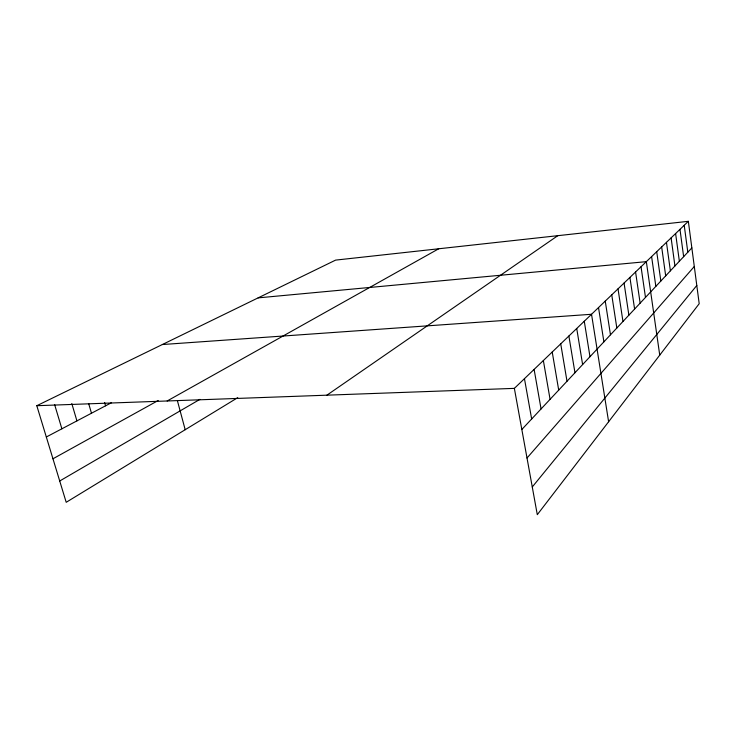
<?xml version="1.0" encoding="UTF-8"?>
<svg xmlns="http://www.w3.org/2000/svg" width="736" height="736" viewBox="0 0 736 736"><rect width="100%" height="100%" fill="white"/><g stroke="black" fill="none" stroke-linecap="round" stroke-linejoin="round"><path stroke-width="1.1" d="M532.275 486.974L696.799 285.467M527.013 458.013L694.296 266.496M521.833 429.484L691.849 247.912M514.363 388.369L688.344 221.324L699.2 303.71L537.298 514.676L514.363 388.369L36.8 405.711L66.203 502.302L237.746 397.652M326.904 395.177L557.805 235.676M59.717 480.994L199.907 399.363M167.155 400.982L438.693 248.777M52.955 458.786L158.231 400.494M46.322 436.991L111.412 402.739M36.8 405.711L335.607 260.112L688.344 221.324M258.106 297.878L646.337 261.657L659.741 355.129M162.343 344.54L591.532 314.281L608.617 421.756M54.62 404.598L61.879 428.803M71.797 403.54L76.921 420.882M88.679 403.613L91.476 413.227M104.622 402.537L105.561 405.812M177.514 401.102L185.187 429.714M524.455 378.681L531.659 418.986M534.115 369.408L541.061 408.94M543.361 360.53L550.068 399.317M552.221 352.02L558.707 390.098M560.722 343.859L567.005 381.239M568.882 336.021L574.963 372.738M576.73 328.495L582.618 364.568M584.274 321.246L589.978 356.702M598.515 307.574L603.897 341.835M605.25 301.107L610.475 334.806M611.754 294.869L616.832 328.026M618.019 288.843L622.96 321.485M624.073 283.038L628.875 315.164M629.915 277.417L634.598 309.046M635.573 271.989L640.136 303.14M641.038 266.745L645.49 297.427M651.608 256.597L655.84 286.368M656.714 251.694L660.836 281.032M666.457 242.337L670.386 270.839M661.664 246.937L665.684 275.853M671.103 237.875L674.94 265.972M675.611 233.551L679.356 261.252M684.222 225.28L687.81 252.227M679.981 229.356L683.643 256.68"/></g></svg>
